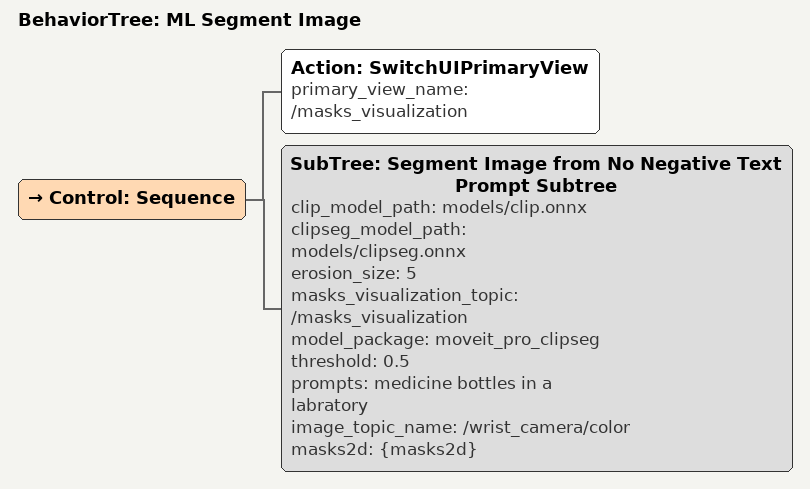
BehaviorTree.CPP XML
<?xml version='1.0' encoding='UTF-8'?>
<root BTCPP_format="4" main_tree_to_execute="ML Segment Image">
  <BehaviorTree ID="ML Segment Image" _description="Run an ML model to find all objects and visualize the masks with bounding boxes, from a text prompt.">
    <Control ID="Sequence">
      <Action ID="SwitchUIPrimaryView" primary_view_name="/masks_visualization"/>
      <SubTree ID="Segment Image from No Negative Text Prompt Subtree" clip_model_path="models/clip.onnx" clipseg_model_path="models/clipseg.onnx" erosion_size="5" masks_visualization_topic="/masks_visualization" model_package="moveit_pro_clipseg" threshold="0.5" prompts="medicine bottles in a labratory" image_topic_name="/wrist_camera/color" masks2d="{masks2d}"/>
    </Control>
  </BehaviorTree>
</root>
